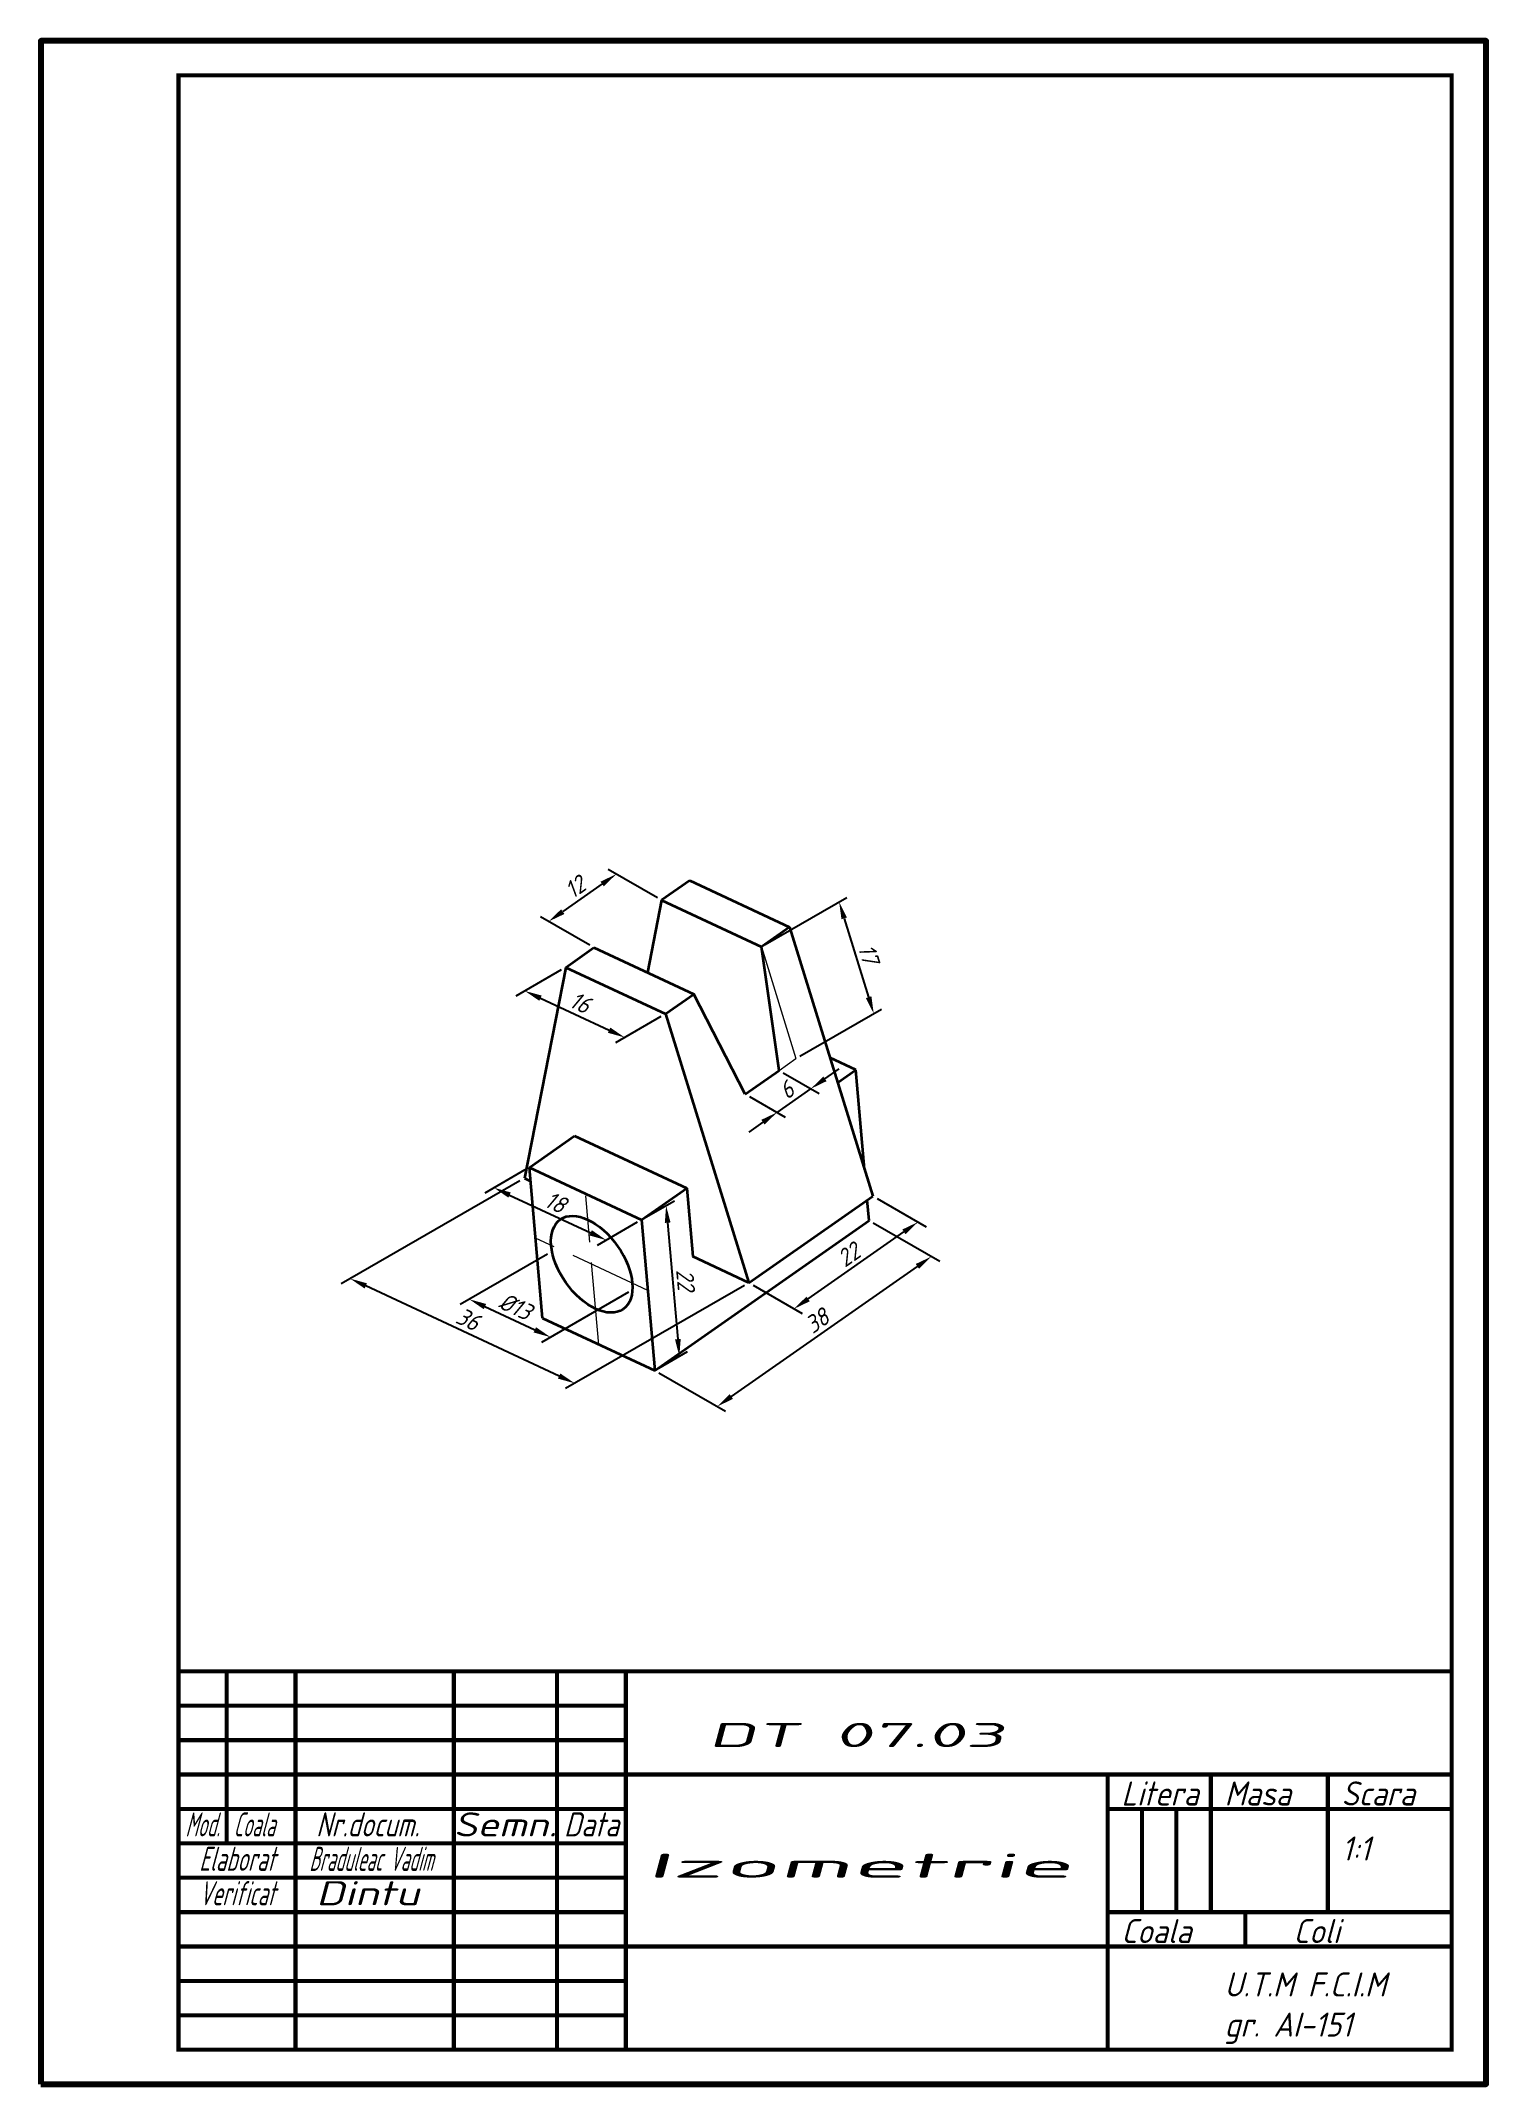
# Model space of a CAD drawing. Header units: millimetres. Extents: x 0 to 210, y 0 to 297.
import ezdxf
from ezdxf.enums import TextEntityAlignment as Align

# ---------------------------------------------------------------- set-up
doc = ezdxf.new("R2010")
doc.units = ezdxf.units.MM
doc.linetypes.add('ACAD_ISO02W100', pattern=[15, 12, -3])
doc.linetypes.add('ACAD_ISO04W100', pattern=[30, 24, -3, 0, -3])
for name, color, linetype, lineweight in [('Axe', 7, 'ACAD_ISO04W100', 30), ('contur', 7, 'Continuous', 80), ('cote', 7, 'Continuous', 30), ('Subtire', 7, 'Continuous', 30), ('Text3.5', 7, 'Continuous', 35)]:
    doc.layers.add(name, color=color, linetype=linetype, lineweight=lineweight)
doc.styles.get("Standard").update_dxf_attribs({"font": 'isocp.shx', "oblique": 15})
doc.dimstyles.new('ISO-25', dxfattribs={"dimtxt": 2.5, "dimasz": 2.5, "dimexe": 1.25, "dimexo": 0.625, "dimtad": 1, "dimtxsty": 'Standard', "dimcen": 2.5, "dimadec": 0, "dimazin": 0, "dimtfac": 1, "dimtmove": 0, "dimatfit": 3, "dimfxl": 1, "dimarcsym": 0})

# ---------------------------------------------------------------- blocks, each defined once
blk = doc.blocks.new('*D4')
at = {"layer": 'cote', "color": 0, "lineweight": -2}
for p, q in [((89.59, 172.43), (82.42, 176.57)), ((81.56, 174.45), (75.83, 170.43)), ((79.76, 165.54), (72.59, 169.69))]:
    blk.add_line(p, q, dxfattribs=at)
at = {"layer": 'cote', "color": 0}
for points in [[(81.32, 174.79), (81.8, 174.11), (83.61, 175.88)], [(75.59, 170.77), (76.07, 170.09), (73.78, 169)]]:
    blk.add_solid(points, dxfattribs=at)
at = {"layer": 'Defpoints', "color": 0}
for p in [(90.19, 172.08), (73.78, 169), (80.36, 165.2)]:
    blk.add_point(p, dxfattribs=at)
at = {"layer": 'cote', "color": 0, "lineweight": 15, "insert": (77.62, 173.98), "char_height": 2.5, "attachment_point": 5, "rotation": 35}
blk.add_mtext('12', dxfattribs=at)
blk = doc.blocks.new('*D5')
at = {"layer": 'cote', "color": 0, "lineweight": -2}
for p, q in [((87.89, 126), (92.05, 128.4)), ((91.07, 125.22), (92.55, 108.28)), ((89.81, 104.08), (93.97, 106.48))]:
    blk.add_line(p, q, dxfattribs=at)
at = {"layer": 'cote', "color": 0}
for points in [[(91.49, 125.25), (90.66, 125.18), (90.85, 127.71)], [(92.97, 108.32), (92.14, 108.25), (92.77, 105.79)]]:
    blk.add_solid(points, dxfattribs=at)
at = {"layer": 'Defpoints', "color": 0}
for p in [(87.3, 125.65), (92.77, 105.79), (89.21, 103.74)]:
    blk.add_point(p, dxfattribs=at)
at = {"layer": 'cote', "color": 0, "lineweight": 15, "insert": (93.68, 116.91), "char_height": 2.5, "attachment_point": 5, "rotation": 275}
blk.add_mtext('22', dxfattribs=at)
blk = doc.blocks.new('*D6')
at = {"layer": 'cote', "color": 0, "lineweight": -2}
for p, q in [((69.59, 131.31), (43.63, 116.32)), ((75.31, 102.92), (47.21, 116.03)), ((102.22, 116.1), (76.25, 101.1))]:
    blk.add_line(p, q, dxfattribs=at)
at = {"layer": 'cote', "color": 0, "lineweight": 15}
for points in [[(47.39, 116.4), (47.04, 115.65), (44.95, 117.08)], [(75.48, 103.3), (75.13, 102.55), (77.57, 101.87)]]:
    blk.add_solid(points, dxfattribs=at)
at = {"layer": 'Defpoints', "color": 0, "lineweight": 15}
for p in [(70.25, 131.69), (44.95, 117.08), (102.88, 116.48)]:
    blk.add_point(p, dxfattribs=at)
at = {"layer": 'cote', "color": 0, "lineweight": 15, "insert": (62.06, 111.2), "char_height": 2.5, "attachment_point": 5, "rotation": 335}
blk.add_mtext('36', dxfattribs=at)
blk = doc.blocks.new('*D7')
at = {"layer": 'cote', "color": 0, "lineweight": -2}
for p, q in [((70.32, 132.88), (64.52, 129.53)), ((68.11, 129.23), (79.89, 123.74)), ((86.64, 125.27), (80.83, 121.92))]:
    blk.add_line(p, q, dxfattribs=at)
at = {"layer": 'cote', "color": 0, "lineweight": 15}
for points in [[(68.28, 129.61), (67.93, 128.86), (65.84, 130.29)], [(80.06, 124.12), (79.71, 123.36), (82.15, 122.68)]]:
    blk.add_solid(points, dxfattribs=at)
at = {"layer": 'Defpoints', "color": 0, "lineweight": 15}
for p in [(70.98, 133.26), (87.3, 125.65), (82.15, 122.68)]:
    blk.add_point(p, dxfattribs=at)
at = {"layer": 'cote', "color": 0, "lineweight": 15, "insert": (74.79, 128.19), "char_height": 2.5, "attachment_point": 5, "rotation": 335}
blk.add_mtext('18', dxfattribs=at)
blk = doc.blocks.new('*D8')
at = {"layer": 'cote', "color": 0, "lineweight": -2}
for p, q in [((107.86, 147.02), (113.08, 144)), ((113.93, 146.13), (115.98, 147.56)), ((102.95, 143.58), (108.17, 140.56)), ((106.97, 141.25), (111.89, 144.69)), ((104.92, 139.82), (102.87, 138.38))]:
    blk.add_line(p, q, dxfattribs=at)
at = {"layer": 'cote', "color": 0, "lineweight": 15}
for points in [[(113.69, 146.47), (114.17, 145.79), (111.89, 144.69)], [(104.68, 140.16), (105.16, 139.48), (106.97, 141.25)]]:
    blk.add_solid(points, dxfattribs=at)
at = {"layer": 'Defpoints', "color": 0, "lineweight": 15}
for p in [(107.26, 147.36), (102.35, 143.92), (111.89, 144.69)]:
    blk.add_point(p, dxfattribs=at)
at = {"layer": 'cote', "color": 0, "lineweight": 15, "insert": (108.35, 144.51), "char_height": 2.5, "attachment_point": 5, "rotation": 35}
blk.add_mtext('6', dxfattribs=at)
blk = doc.blocks.new('*D9')
at = {"layer": 'cote', "color": 0, "lineweight": -2}
for p, q in [((121.5, 128.75), (128.65, 124.62)), ((111.48, 114.13), (125.4, 123.88)), ((103.48, 116.13), (110.63, 112))]:
    blk.add_line(p, q, dxfattribs=at)
at = {"layer": 'cote', "color": 0, "lineweight": 15}
for points in [[(125.17, 124.22), (125.64, 123.54), (127.45, 125.31)], [(111.24, 114.47), (111.72, 113.79), (109.43, 112.69)]]:
    blk.add_solid(points, dxfattribs=at)
at = {"layer": 'Defpoints', "color": 0, "lineweight": 15}
for p in [(120.9, 129.1), (127.45, 125.31), (102.88, 116.48)]:
    blk.add_point(p, dxfattribs=at)
at = {"layer": 'cote', "color": 0, "lineweight": 15, "insert": (117.37, 120.54), "char_height": 2.5, "attachment_point": 5, "rotation": 35}
blk.add_mtext('22', dxfattribs=at)
blk = doc.blocks.new('*D10')
at = {"layer": 'cote', "color": 0, "lineweight": -2}
for p, q in [((120.94, 125.19), (130.6, 119.61)), ((100.33, 99.94), (127.36, 118.86)), ((89.81, 103.39), (99.48, 97.81))]:
    blk.add_line(p, q, dxfattribs=at)
at = {"layer": 'cote', "color": 0, "lineweight": 15}
for points in [[(127.12, 119.21), (127.6, 118.52), (129.41, 120.3)], [(100.09, 100.28), (100.57, 99.6), (98.28, 98.5)]]:
    blk.add_solid(points, dxfattribs=at)
at = {"layer": 'Defpoints', "color": 0, "lineweight": 15}
for p in [(120.34, 125.53), (129.41, 120.3), (89.21, 103.74)]:
    blk.add_point(p, dxfattribs=at)
at = {"layer": 'cote', "color": 0, "lineweight": 15, "insert": (112.77, 110.94), "char_height": 2.5, "attachment_point": 5, "rotation": 35}
blk.add_mtext('38', dxfattribs=at)
blk = doc.blocks.new('*D11')
at = {"layer": 'cote', "color": 0, "lineweight": -2}
for p, q in [((75.6, 161.95), (69.01, 158.14)), ((72.59, 157.85), (82.56, 153.2)), ((90.1, 155.19), (83.51, 151.38))]:
    blk.add_line(p, q, dxfattribs=at)
at = {"layer": 'cote', "color": 0, "lineweight": 15}
for points in [[(72.77, 158.23), (72.42, 157.47), (70.33, 158.9)], [(82.74, 153.58), (82.39, 152.82), (84.83, 152.14)]]:
    blk.add_solid(points, dxfattribs=at)
at = {"layer": 'Defpoints', "color": 0, "lineweight": 15}
for p in [(76.26, 162.33), (90.76, 155.57), (84.83, 152.14)]:
    blk.add_point(p, dxfattribs=at)
at = {"layer": 'cote', "color": 0, "lineweight": 15, "insert": (78.37, 157.22), "char_height": 2.5, "attachment_point": 5, "rotation": 335}
blk.add_mtext('16', dxfattribs=at)
blk = doc.blocks.new('*D12')
at = {"layer": 'cote', "color": 0, "lineweight": -2}
for p, q in [((105.24, 165.64), (117.1, 172.48)), ((116.73, 169.45), (120.28, 157.99)), ((110.28, 149.4), (122.13, 156.24))]:
    blk.add_line(p, q, dxfattribs=at)
at = {"layer": 'cote', "color": 0, "lineweight": 15}
for points in [[(117.12, 169.58), (116.33, 169.33), (115.99, 171.84)], [(120.68, 158.12), (119.88, 157.87), (121.02, 155.6)]]:
    blk.add_solid(points, dxfattribs=at)
at = {"layer": 'Defpoints', "color": 0, "lineweight": 15}
for p in [(104.69, 165.32), (121.02, 155.6), (109.72, 149.08)]:
    blk.add_point(p, dxfattribs=at)
at = {"layer": 'cote', "color": 0, "lineweight": 15, "insert": (120.29, 164.28), "char_height": 2.5, "attachment_point": 5, "rotation": 287.2163}
blk.add_mtext('17', dxfattribs=at)
blk = doc.blocks.new('*D13')
at = {"layer": 'contur', "color": 0, "lineweight": -2}
for p, q in [((73.62, 120.63), (60.94, 113.31)), ((64.53, 113.02), (71.78, 109.64)), ((85.4, 115.14), (72.72, 107.82))]:
    blk.add_line(p, q, dxfattribs=at)
at = {"layer": 'contur', "color": 0, "lineweight": 15}
for points in [[(64.7, 113.4), (64.35, 112.64), (62.26, 114.08)], [(71.95, 110.02), (71.6, 109.26), (74.04, 108.58)]]:
    blk.add_solid(points, dxfattribs=at)
at = {"layer": 'Defpoints', "color": 0, "lineweight": 15}
for p in [(74.28, 121.02), (86.06, 115.52), (74.04, 108.58)]:
    blk.add_point(p, dxfattribs=at)
at = {"layer": 'contur', "color": 0, "lineweight": 15, "insert": (68.96, 113.05), "char_height": 2.5, "attachment_point": 5, "rotation": 335}
blk.add_mtext('%%c13', dxfattribs=at)

msp = doc.modelspace()

# ---------------------------------------------------------------- linework, layer by layer
at = {"layer": 'Axe', "linetype": 'ACAD_ISO02W100', "lineweight": 15}
for p, q in [((81.065, 107.452), (79.168, 129.137)), ((88.196, 115.371), (71.882, 122.978))]:
    msp.add_line(p, q, dxfattribs=at)
at = {"layer": 'Axe', "lineweight": 15}
msp.add_line((87.296, 125.653), (88.168, 115.691), dxfattribs=at)
at = {"layer": 'contur', "lineweight": 35}
msp.add_line((87.296, 125.653), (89.214, 103.737), dxfattribs=at)
at = {"layer": 'contur', "lineweight": 15}
msp.add_line((87.296, 125.653), (88.168, 115.691), dxfattribs=at)
at = {"layer": 'contur', "color": 1}
msp.add_lwpolyline([(0, 0), (210, 0), (210, 297), (0, 297)], close=True, dxfattribs=at)
at = {"layer": 'contur', "const_width": 0.6}
msp.add_lwpolyline([(20, 5), (205, 5), (205, 292), (20, 292)], close=True, dxfattribs=at)
for points in [[(20, 60), (205, 60)], [(27, 60), (27, 35)], [(37, 60), (37, 5)], [(60, 60), (60, 5)], [(75, 60), (75, 5)], [(85, 60), (85, 5)], [(20, 55), (85, 55)], [(85, 55), (85, 50)], [(85, 50), (20, 50)], [(20, 50), (20, 45)], [(20, 45), (85, 45)], [(85, 45), (205, 45)], [(85, 45), (85, 40)], [(85, 40), (20, 40)], [(20, 35), (85, 35)], [(20, 30), (85, 30)], [(20, 25), (85, 25)], [(20, 20), (85, 20)], [(85, 20), (205, 20)], [(20, 15), (85, 15)], [(85, 15), (85, 15)], [(85, 15), (85, 15)], [(20, 10), (85, 10)]]:
    msp.add_lwpolyline(points, dxfattribs=at)
at = {"layer": 'contur', "lineweight": 50, "const_width": 0.6}
msp.add_lwpolyline([(20, 40), (20, 35)], dxfattribs=at)
at = {"layer": 'cote', "lineweight": 15}
for p in [(104.69, 165.32), (107.264, 147.361)]:
    msp.add_line(p, (109.722, 149.082), dxfattribs=at)
at = {"layer": 'Subtire', "const_width": 0.6}
for points in [[(85, 45), (155, 45)], [(155, 45), (155, 20)], [(155, 45), (170, 45)], [(155, 45), (155, 40)], [(155, 45), (155, 45)], [(155, 45), (155, 45)], [(170, 45), (187, 45)], [(170, 45), (170, 25)], [(187, 45), (187, 25)], [(155, 40), (205, 40)], [(155, 40), (160, 40)], [(160, 40), (160, 25)], [(160, 40), (165, 40)], [(160, 40), (160, 40)], [(165, 40), (165, 25)], [(205, 25), (155, 25)], [(170, 25), (175, 25)], [(175, 25), (175, 20)], [(187, 25), (205, 25)], [(205, 25), (205, 25)], [(155, 20), (155, 5)]]:
    msp.add_lwpolyline(points, dxfattribs=at)
at = {"layer": 'Text3.5'}
for p, q in [((94.285, 174.95), (90.189, 172.082)), ((94.285, 174.95), (108.786, 168.188)), ((90.189, 172.082), (88.127, 161.577)), ((90.189, 172.082), (104.69, 165.32)), ((108.786, 168.188), (104.69, 165.32)), ((108.786, 168.188), (120.899, 129.095)), ((76.263, 162.331), (80.359, 165.199)), ((80.359, 165.199), (94.86, 158.437)), ((107.264, 147.361), (104.69, 165.32)), ((76.263, 162.331), (70.251, 131.691)), ((76.263, 162.331), (90.764, 155.57)), ((90.764, 155.57), (94.86, 158.437)), ((102.349, 143.92), (94.86, 158.437)), ((90.764, 155.57), (102.878, 116.477)), ((118.424, 147.449), (114.669, 149.2)), ((102.349, 143.92), (107.264, 147.361)), ((115.785, 145.601), (118.424, 147.449)), ((119.688, 133.005), (118.424, 147.449)), ((70.983, 133.261), (77.536, 137.849)), ((77.536, 137.849), (93.85, 130.242)), ((70.251, 131.691), (71.157, 131.268)), ((72.9, 111.344), (70.983, 133.261)), ((70.983, 133.261), (87.296, 125.653)), ((87.296, 125.653), (93.85, 130.242)), ((93.85, 130.242), (94.721, 120.28)), ((102.878, 116.477), (120.899, 129.095)), ((120.341, 125.533), (120.08, 128.522)), ((89.214, 103.737), (120.341, 125.533)), ((102.878, 116.477), (94.721, 120.28)), ((72.9, 111.344), (89.214, 103.737))]:
    msp.add_line(p, q, dxfattribs=at)
msp.add_ellipse((80.039, 119.175), major_axis=(4.566, -6.521), ratio=0.5773503, dxfattribs=at)

# ---------------------------------------------------------------- texts
at = {"layer": 'Text3.5', "oblique": 15}
for s, width, p, p2 in [('DT 07.03', 2.461366, (97, 49), (140, 49)), ('Data', 0.850896, (76, 36), (84, 36)), ('Izometrie', 2.676259, (88, 30), (150, 30))]:
    msp.add_text(s, height=3.5, dxfattribs=dict(at, width=width)).set_placement(p, p2, align=Align.FIT)
at = {"layer": 'Text3.5', "lineweight": 50, "oblique": 15}
for s, width, p, p2 in [('Mod.', 0.58309, (21, 36), (26, 36)), ('Coala', 0.55546, (28, 36), (34, 36)), ('Nr.docum.', 0.78637, (40, 36), (55, 36)), ('Elaborat', 0.634921, (23, 31), (34, 31)), ('Braduleac Vadim', 0.530944, (39, 31), (57, 31)), ('Verificat', 0.610264, (23, 26), (34, 26)), ('Dintu', 1.452785, (40, 26), (55, 26))]:
    msp.add_text(s, height=3.5, dxfattribs=dict(at, width=width)).set_placement(p, p2, align=Align.FIT)
at = {"layer": 'Text3.5', "lineweight": 35, "oblique": 15, "width": 1.318681}
msp.add_text('Semn.', height=3.5, dxfattribs=at).set_placement((60, 36), (75, 36), align=Align.FIT)
at = {"layer": 'Text3.5', "char_height": 3.5, "attachment_point": 1}
for s, insert, width in [('Litera', (157, 44), 11), ('Masa', (172, 44), 11), ('Scara', (189, 44), 11), ('1:1', (189, 36), 15), ('Coala', (157, 24), 11), ('Coli', (182, 24), 11), ('U.T.M F.C.I.M gr. AI-151', (171.975, 16.238), 28.74504)]:
    msp.add_mtext(s, dxfattribs=dict(at, insert=insert, width=width))

# ---------------------------------------------------------------- dimensions: what is measured, and where the dimension line sits
at = {"layer": 'contur', "lineweight": 15}
dim = msp.add_aligned_dim(p1=(74.28, 121.015), p2=(86.062, 115.521), distance=-11.367, text='%%c<>', dimstyle='ISO-25', dxfattribs=at)
dim.commit()
dim.dimension.update_dxf_attribs({"geometry": '*D13', "text_midpoint": (68.957, 113.053)})
at = {"layer": 'cote', "lineweight": 15}
for p1, p2, distance, picture, middle in [((90.189, 172.082), (80.359, 165.199), -6.885, '*D4', (77.619, 173.975)), ((104.69, 165.32), (109.722, 149.082), 12.72, '*D12', (120.293, 164.278)), ((76.263, 162.331), (90.764, 155.57), -5.614, '*D11', (78.371, 157.223)), ((102.349, 143.92), (107.264, 147.361), -4.836, '*D8', (108.353, 144.508)), ((102.878, 116.477), (70.251, 131.691), 23.934, '*D6', (62.064, 111.198)), ((70.983, 133.261), (87.296, 125.653), -4.865, '*D7', (74.788, 128.187)), ((87.296, 125.653), (89.214, 103.737), 3.723, '*D5', (93.681, 116.913)), ((102.878, 116.477), (120.899, 129.095), -6.858, '*D9', (117.366, 120.538)), ((89.214, 103.737), (120.341, 125.533), -9.489, '*D10', (112.769, 110.936))]:
    dim = msp.add_aligned_dim(p1=p1, p2=p2, distance=distance, dimstyle='ISO-25', dxfattribs=at)
    dim.commit()
    dim.dimension.update_dxf_attribs({"geometry": picture, "text_midpoint": middle})

doc.saveas('drawing.dxf')
